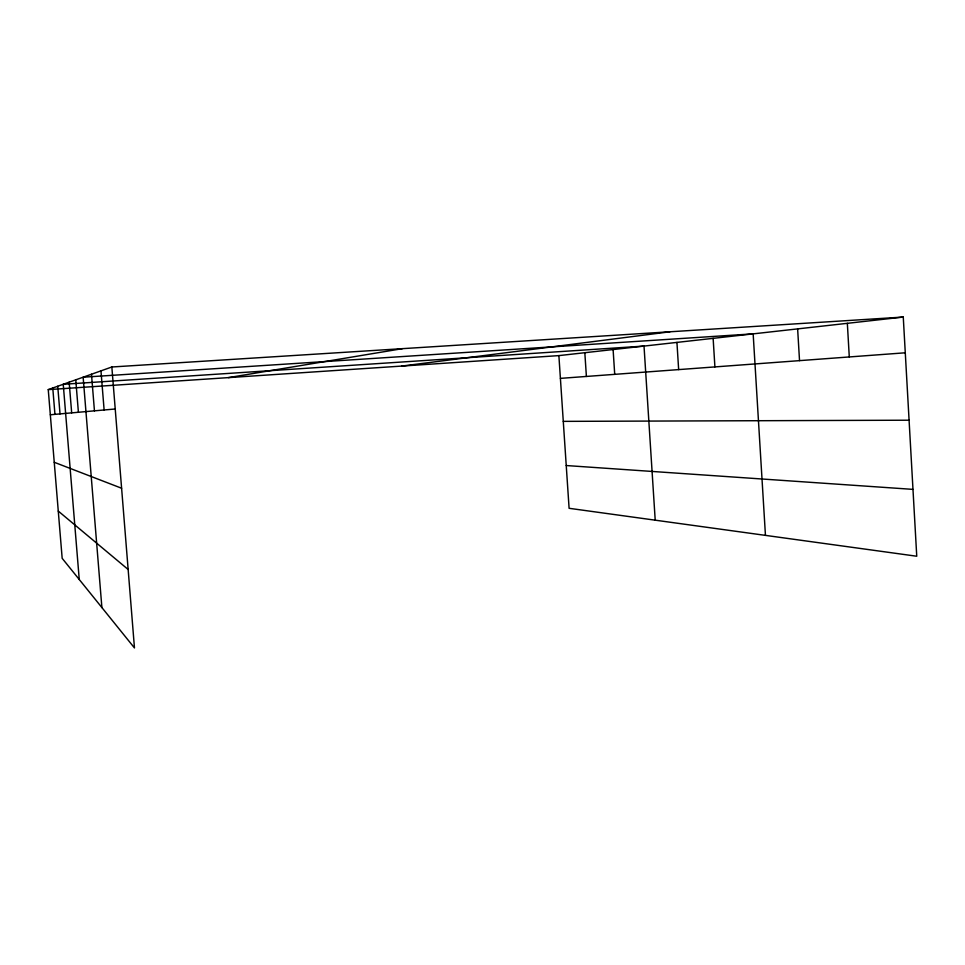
<?xml version="1.0" encoding="UTF-8"?>
<svg xmlns="http://www.w3.org/2000/svg" width="965" height="965" viewBox="0 0 965 965"><rect width="100%" height="100%" fill="white"/><g stroke="black" fill="none" stroke-linecap="round" stroke-linejoin="round"><path stroke-width="1.45" d="M111.844 366.99L134.461 647.937L62.17 558.325L48.25 389.619L111.844 366.99L903.264 317.063L916.75 556.238L569.097 508.302L558.88 355.615L903.264 317.063M228.379 377.629L402.429 348.655M401.609 366.097L669.915 331.791M50.325 414.769L115.221 408.991M560.412 378.377L905.279 352.792M48.25 389.619L558.88 355.615M563.283 421.367L909.078 420.209M566.238 465.54L912.974 489.376M54.245 462.283L121.602 488.23M58.274 511.088L128.14 569.471M57.743 386.241L60.023 413.913M52.773 388.014L54.945 414.359M100.963 370.862L104.123 409.98M91.482 374.239L94.449 410.849M101.892 607.564L83.147 377.206L753.158 333.866L765.45 535.37M75.752 379.836L78.406 412.272M69.154 382.176L71.675 412.875M79.251 579.507L63.244 384.287L644.017 346.085L655.211 520.183M584.826 352.72L586.394 376.447M613.101 349.547L614.717 374.348M713.135 338.353L714.908 366.905M676.935 342.406L678.648 369.595M797.633 328.896L799.527 360.633M847.342 323.323L849.284 356.941"/></g></svg>
